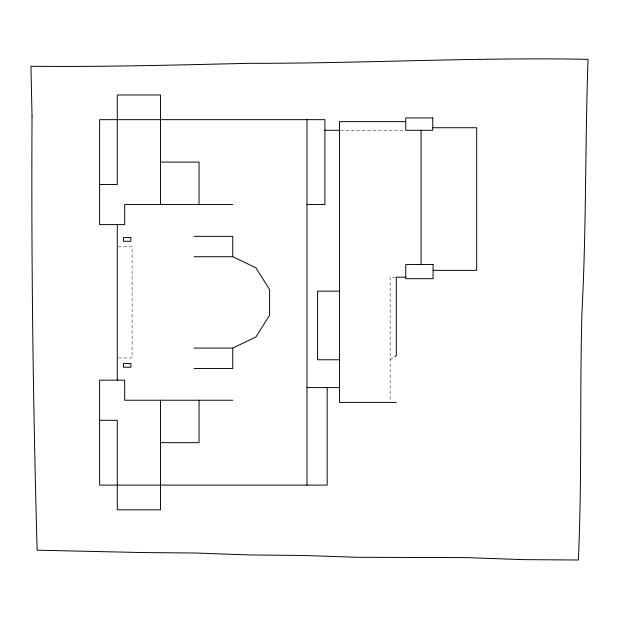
<?xml version="1.0" encoding="UTF-8"?>
<svg xmlns="http://www.w3.org/2000/svg" width="619" height="619" viewBox="0 0 619 619"><rect width="100%" height="100%" fill="white"/><g stroke="black" fill="none" stroke-linecap="round" stroke-linejoin="round"><path stroke-width="0.46" stroke-dasharray="3.1 2.32" d="M390.132 359.5L393.994 357.178M340.303 130.284L404.787 130.284M118.206 246.834L132.095 246.834L132.095 357.952L118.206 357.952M395.642 277.196L390.132 277.196L390.132 401.445"/><path stroke-width="0.93" d="M394.767 356.722L396.307 355.793L396.307 277.196L405.747 277.196M194.064 348.079L232.744 348.079L255.918 336.984L269.613 315.241L269.613 289.545L255.918 267.81L232.744 256.715L194.064 256.715M405.747 121.641L339.514 121.641L339.514 402.404L396.307 402.404M432.735 127.723L476.684 127.723L476.684 270.356L433.083 270.356M324.898 130.284L339.514 130.284M160.491 162.108L199.047 162.108L199.047 204.549M99.613 184.485L117.285 184.485L117.285 94.978L160.491 94.978L160.491 204.549M232.744 204.549L124.69 204.549L124.69 224.612L99.613 224.612L99.613 119.668L324.898 119.668L324.898 204.549L306.993 204.549M194.064 236.342L232.744 236.342L232.744 256.715M339.514 291.147L317.601 291.147L317.601 359.771L339.514 359.771M194.064 368.467L232.744 368.467L232.744 348.079M306.993 387.587L339.514 387.587M232.744 400.238L124.69 400.238L124.69 380.174L99.613 380.174L99.613 485.118L327.172 485.118L327.172 387.587M99.613 420.301L117.285 420.301L117.285 509.816L160.491 509.816L160.491 400.238M160.491 442.678L199.047 442.678L199.047 400.238M421.075 130.284L421.075 264.537M306.993 119.668L306.993 485.118M117.285 224.612L117.285 380.174M32.033 116.248C31.236 260.916 33.086 405.577 37.148 550.19L142.192 552.55L195.728 553.022L249.07 554.926L303.194 555.467L357.767 557.293L466.927 557.626L523.132 559.622L578.363 560.009C582.1 477.829 579.686 395.541 581.914 313.33C586.417 228.713 585.025 143.972 588.05 59.331C475.036 57.141 362.138 63.509 249.132 63.324C176.415 65.003 103.69 67.022 30.95 66.279L32.033 116.248M432.735 117.935L405.747 117.935L405.747 130.284L432.735 130.284L432.735 117.935M130.841 237.588L123.436 237.588L123.436 241.294L130.841 241.294L130.841 237.588M433.083 264.537L405.747 264.537L405.747 278.674L433.083 278.674L433.083 264.537M130.841 363.508L123.436 363.508L123.436 367.214L130.841 367.214L130.841 363.508"/></g></svg>
